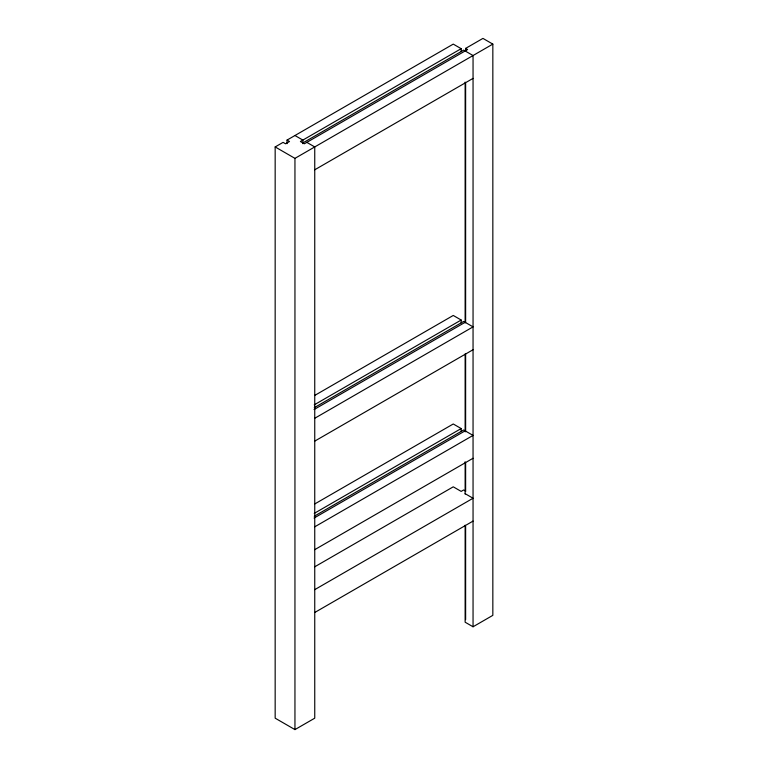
<?xml version="1.0" encoding="UTF-8"?>
<svg xmlns="http://www.w3.org/2000/svg" width="768" height="768" viewBox="0 0 768 768"><rect width="100%" height="100%" fill="white"/><g stroke="black" fill="none" stroke-linecap="round" stroke-linejoin="round"><path stroke-width="1.15" d="M306.826 142.368L314.746 146.938L314.746 718.176L294.95 729.6L275.165 718.176L275.165 146.938L283.075 142.368L285.552 143.789L289.507 141.504L287.04 140.083L287.04 143.674M287.04 140.083L453.254 44.112L461.174 48.682L461.174 51.542M461.174 48.682L300.394 141.504L304.349 143.789L467.606 49.536L465.629 48.394L465.629 50.794M465.629 48.394L482.938 38.4L492.835 44.112L492.835 615.35L473.05 626.774L465.13 622.205L465.13 525.206M302.87 142.934L463.651 50.112L473.05 55.536L473.05 626.774M275.165 146.938L294.95 158.362L492.835 44.112M314.746 169.786L473.05 78.384M314.611 395.501L453.254 315.456L461.174 320.026L461.174 322.877M314.246 404.851L461.174 320.026M314.246 407.702L463.651 321.446L473.05 326.88L314.746 418.272M314.064 409.526L465.13 322.31M314.746 441.12L473.05 349.728M314.611 504.038L453.254 423.984L461.174 428.554L461.174 431.414M314.246 513.379L461.174 428.554M314.246 516.24L463.651 429.984L473.05 435.408L314.746 526.81M314.064 518.054L465.13 430.838M314.746 549.658L473.05 458.266M314.611 566.87L453.254 486.826L461.174 491.395L463.651 489.965L465.629 491.107M314.746 589.642L473.05 498.25L465.13 493.68M314.746 612.499L473.05 521.098M294.95 135.514L302.87 140.083L302.87 143.674M465.629 83.126L465.629 322.637M465.629 353.779L465.629 431.616M465.629 462.758L465.629 491.501M465.629 526.224L465.629 619.642M465.13 82.099L465.13 322.819M465.13 353.952L465.13 431.798M465.13 461.731L465.13 494.064M294.95 158.362L294.95 729.6"/></g></svg>
